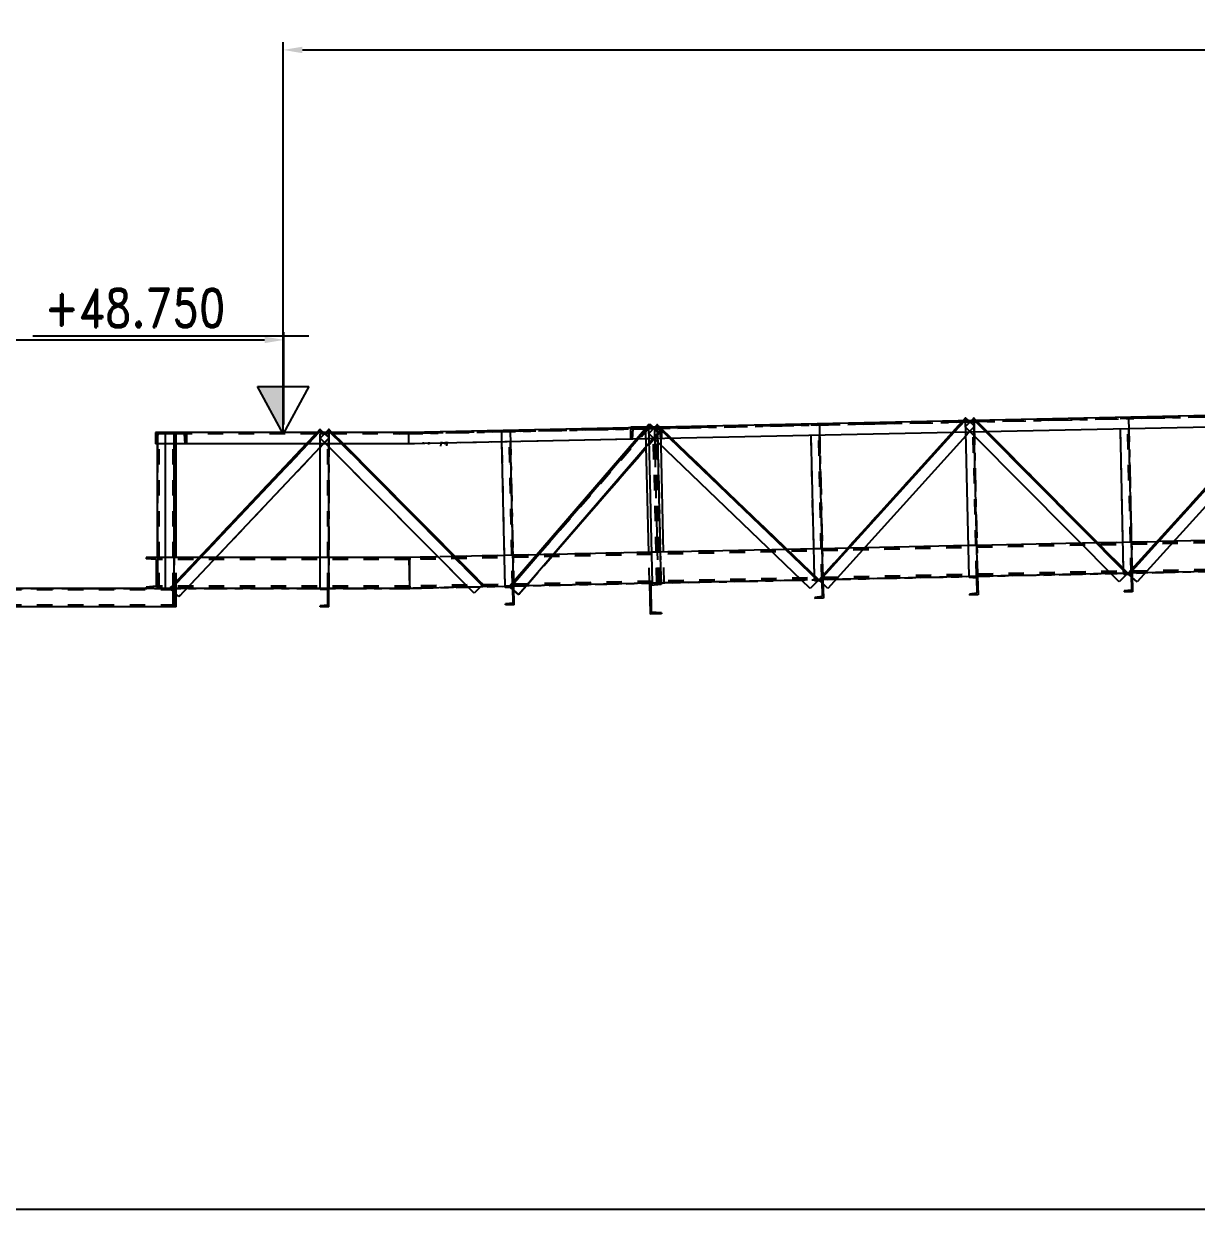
# Model space of a CAD drawing. Header units: millimetres. Extents: x 2368 to 8313, y 7493 to 11698.
# Drawn here: x 4103.3 to 4255, y 8225.6 to 8378.9 of the extents above; entities that cross this region are included whole.
import ezdxf
from ezdxf.enums import TextEntityAlignment as Align

# ---------------------------------------------------------------- set-up
doc = ezdxf.new("R2010")
doc.units = ezdxf.units.MM
for name, pattern in [('XKITLINE00', [0]), ('XKITLINE02', [4, 2, -2]), ('XKITLINE03', [6, 3, -1, 1, -1])]:
    doc.linetypes.add(name, pattern=pattern)
doc.layers.add('3', color=120, linetype='Continuous')
doc.styles.add('ROMAND', font='romand.shx')
doc.styles.add('ROMANS', font='romans.shx')
doc.dimstyles.new('MD300', dxfattribs={"dimtxt": 2.5, "dimasz": 2.5, "dimexe": 1, "dimexo": 1, "dimgap": 0.5, "dimtad": 1, "dimdec": 1, "dimlfac": 50, "dimrnd": 0.5, "dimdsep": 46, "dimtxsty": 'ROMANS', "dimcen": 1, "dimclrd": 146, "dimclre": 146, "dimclrt": 30, "dimadec": 1, "dimazin": 2, "dimtfac": 1, "dimtdec": 1, "dimtmove": 0, "dimatfit": 1, "dimfxl": 1, "dimtolj": 1, "dimtzin": 0, "dimlwd": -1, "dimlwe": -1, "dimarcsym": 0})

# ---------------------------------------------------------------- blocks, each defined once
blk = doc.blocks.new('*D51')
at = {"color": 146, "transparency": 16777216}
for p, q in [((3785.95, 8301.21), (3785.95, 8339)), ((3788.45, 8338), (4134.42, 8338)), ((4136.92, 8327.04), (4136.92, 8339))]:
    blk.add_line(p, q, dxfattribs=at)
for points in [[(3788.45, 8338.42), (3788.45, 8337.58), (3785.95, 8338)], [(4134.42, 8338.42), (4134.42, 8337.58), (4136.92, 8338)]]:
    blk.add_solid(points, dxfattribs=at)
at = {"layer": 'Defpoints', "color": 0, "transparency": 16777216}
for p in [(4136.92, 8338), (4136.92, 8326.04), (3785.95, 8300.21)]:
    blk.add_point(p, dxfattribs=at)
at = {"color": 30, "transparency": 16777216, "insert": (3961.43, 8339.75), "char_height": 2.5, "attachment_point": 5, "style": 'ROMANS'}
blk.add_mtext('\\A1;17548', dxfattribs=at)
blk = doc.blocks.new('*D52')
at = {"color": 146, "transparency": 16777216}
for p, q in [((4136.82, 8326.87), (4136.82, 8376.5)), ((4535.08, 8331.99), (4535.08, 8376.5)), ((4139.32, 8375.5), (4532.58, 8375.5))]:
    blk.add_line(p, q, dxfattribs=at)
for points in [[(4139.32, 8375.92), (4139.32, 8375.08), (4136.82, 8375.5)], [(4532.58, 8375.92), (4532.58, 8375.08), (4535.08, 8375.5)]]:
    blk.add_solid(points, dxfattribs=at)
at = {"layer": 'Defpoints', "color": 0, "transparency": 16777216}
for p in [(4535.08, 8375.5), (4535.08, 8330.99), (4136.82, 8325.87)]:
    blk.add_point(p, dxfattribs=at)
at = {"color": 30, "transparency": 16777216, "insert": (4335.95, 8377.25), "char_height": 2.5, "attachment_point": 5, "style": 'ROMANS'}
blk.add_mtext('\\A1;19913', dxfattribs=at)

msp = doc.modelspace()

# ---------------------------------------------------------------- linework, layer by layer
at = {"color": 1, "linetype": 'XKITLINE03'}
for p, q in [((4151.8676, 8325.8426), (4396.5883, 8330.9914)), ((4246.0722, 8307.7836), (4265.0515, 8328.7432)), ((4206.081, 8306.9418), (4225.0603, 8327.9015)), ((4226.1491, 8327.8895), (4246.0713, 8307.824)), ((4226.1662, 8327.4085), (4226.6256, 8307.4138)), ((4246.1618, 8327.8294), (4246.6212, 8307.8347)), ((4120.5875, 8325.8677), (4120.5875, 8305.8677)), ((4121.7868, 8325.8679), (4121.7868, 8325.8679)), ((4122.1733, 8305.8677), (4141.5908, 8326.4161)), ((4141.5909, 8326.4161), (4122.1733, 8305.8677)), ((4122.7233, 8325.8677), (4122.7233, 8305.8677)), ((4122.7233, 8325.8677), (4122.7233, 8305.8677)), ((4142.7233, 8325.8677), (4142.7233, 8305.8677)), ((4142.7233, 8325.8677), (4142.7233, 8305.8677)), ((4162.6628, 8306.3667), (4142.7405, 8326.4321)), ((4142.7405, 8326.4321), (4162.6628, 8306.3667)), ((4184.3035, 8327.0436), (4166.0898, 8306.1001)), ((4166.0898, 8306.1001), (4184.1194, 8327.0397)), ((4166.1794, 8326.1459), (4166.6388, 8306.1512)), ((4166.1794, 8326.1459), (4166.6388, 8306.1512)), ((4184.8254, 8326.5384), (4185.2848, 8306.5436)), ((4185.2082, 8327.0277), (4206.0801, 8306.9822)), ((4185.2253, 8326.5468), (4185.6847, 8306.5521)), ((4206.1706, 8326.9876), (4206.63, 8306.9929)), ((4396.5882, 8310.9913), (4153.2075, 8305.8682)), ((4153.2075, 8305.8682), (4396.5882, 8310.9913)), ((4226.6256, 8307.4138), (4226.6256, 8307.4138)), ((4246.6212, 8307.8347), (4246.6212, 8307.8347)), ((4098.1874, 8305.8677), (4122.9875, 8305.8677)), ((4153.2078, 8305.8682), (4120.5874, 8305.868)), ((4120.5874, 8305.868), (4153.2078, 8305.8682)), ((4120.5875, 8305.8678), (4120.5875, 8305.8678)), ((4122.7233, 8305.8677), (4122.7233, 8305.8677)), ((4142.7233, 8305.8677), (4142.7233, 8305.8677)), ((4166.6388, 8306.1512), (4166.6388, 8306.1512)), ((4184.1851, 8306.5202), (4184.1851, 8306.5202)), ((4206.63, 8306.9929), (4206.63, 8306.9929))]:
    msp.add_line(p, q, dxfattribs=at)
at = {"color": 7, "linetype": 'XKITLINE00'}
for p, q in [((4396.5847, 8331.1614), (4153.0662, 8326.0379)), ((4396.6163, 8329.6617), (4153.0819, 8324.5379)), ((4225.0603, 8327.9015), (4224.7382, 8327.5458)), ((4225.1789, 8327.7941), (4224.9583, 8327.5505)), ((4225.4368, 8327.5605), (4225.0603, 8327.9015)), ((4226.1491, 8327.8895), (4225.826, 8327.5687)), ((4226.2335, 8327.5773), (4226.0355, 8327.7767)), ((4226.4544, 8327.5819), (4226.1491, 8327.8895)), ((4120.5953, 8325.7694), (4120.3268, 8326.0379)), ((4120.3268, 8326.0379), (4120.3268, 8324.5379)), ((4120.3268, 8326.0379), (4120.3268, 8326.0379)), ((4124.3268, 8326.0379), (4120.3268, 8326.0379)), ((4120.6032, 8325.8679), (4120.4968, 8324.5379)), ((4120.6032, 8325.8679), (4120.6032, 8325.8679)), ((4124.0504, 8325.8679), (4120.6032, 8325.8679)), ((4121.6233, 8305.8677), (4121.6233, 8325.8677)), ((4122.8541, 8325.8679), (4122.6841, 8326.0379)), ((4122.7233, 8306.4498), (4122.7233, 8325.8677)), ((4124.1568, 8324.5379), (4124.0504, 8325.8679)), ((4153.0662, 8326.0379), (4124.3268, 8326.0379)), ((4124.3268, 8326.0379), (4124.3268, 8324.5379)), ((4141.5908, 8326.4161), (4141.2335, 8326.0379)), ((4141.7071, 8326.3062), (4141.4536, 8326.0379)), ((4141.7071, 8326.3062), (4141.5908, 8326.4161)), ((4141.9911, 8326.0379), (4141.7071, 8326.3062)), ((4142.7405, 8326.4321), (4142.3435, 8326.0379)), ((4142.9065, 8326.0379), (4142.627, 8326.3194)), ((4143.1319, 8326.0379), (4142.7405, 8326.4321)), ((4183.8141, 8326.6852), (4153.0662, 8326.0383)), ((4153.0819, 8324.5379), (4153.0662, 8326.0379)), ((4153.0819, 8324.5379), (4153.0662, 8326.0379)), ((4181.7743, 8326.6422), (4181.7743, 8326.6956)), ((4183.8231, 8326.6956), (4181.7743, 8326.6956)), ((4184.1194, 8327.0397), (4183.8138, 8326.6848)), ((4184.2407, 8326.9353), (4184.0289, 8326.6893)), ((4184.5145, 8326.6995), (4184.1194, 8327.0397)), ((4184.3035, 8327.0436), (4184.2228, 8326.9507)), ((4184.6944, 8326.7037), (4184.3035, 8327.0436)), ((4184.9012, 8326.708), (4184.5141, 8326.6999)), ((4185.2082, 8327.0277), (4184.9009, 8326.7077)), ((4185.3016, 8326.7161), (4185.0974, 8326.9123)), ((4185.5276, 8326.7209), (4185.2082, 8327.0277)), ((4185.7737, 8326.7264), (4185.5273, 8326.7212)), ((4185.7737, 8326.726), (4185.7737, 8326.7264)), ((4223.3533, 8326.0164), (4206.081, 8306.9418)), ((4223.5733, 8326.021), (4206.1996, 8306.8344)), ((4225.5259, 8307.3885), (4225.097, 8326.053)), ((4226.6256, 8307.4138), (4226.1968, 8326.0762)), ((4245.9578, 8307.7113), (4227.6927, 8326.1077)), ((4246.0713, 8307.824), (4227.9135, 8326.1123)), ((4245.5081, 8308.3913), (4245.0926, 8326.4737)), ((4263.3441, 8326.8577), (4246.0722, 8307.7836)), ((4263.5642, 8326.8624), (4246.1908, 8307.6762)), ((4246.6087, 8308.3761), (4246.1924, 8326.4969)), ((4265.0993, 8326.4124), (4247.2582, 8306.7096)), ((4120.3268, 8324.5379), (4120.3268, 8324.5379)), ((4120.4968, 8324.5379), (4120.3268, 8324.5379)), ((4121.6233, 8324.5379), (4120.4968, 8324.5379)), ((4120.4968, 8324.5379), (4120.4968, 8324.5379)), ((4120.5875, 8309.868), (4120.5875, 8324.5379)), ((4139.816, 8324.5379), (4122.1733, 8305.8677)), ((4140.0362, 8324.5379), (4122.2896, 8305.7578)), ((4124.1568, 8324.5379), (4122.7233, 8324.5379)), ((4122.9875, 8309.868), (4122.9875, 8324.5379)), ((4124.1841, 8324.5379), (4124.1544, 8324.5676)), ((4124.3268, 8324.5379), (4124.1568, 8324.5379)), ((4153.0819, 8324.5379), (4124.3268, 8324.5379)), ((4141.6233, 8305.8677), (4141.6233, 8324.5379)), ((4142.7233, 8305.8677), (4142.7233, 8324.5379)), ((4161.5274, 8305.2394), (4142.7233, 8324.1786)), ((4162.5493, 8306.2539), (4144.3958, 8324.5379)), ((4162.6628, 8306.3667), (4144.6212, 8324.5379)), ((4165.5391, 8306.1259), (4165.1102, 8324.791)), ((4182.4982, 8325.1568), (4166.0898, 8306.1001)), ((4166.6257, 8306.7224), (4166.21, 8324.8141)), ((4182.7132, 8325.1613), (4166.2111, 8305.9957)), ((4184.1687, 8324.6449), (4167.3023, 8305.0561)), ((4184.0932, 8310.5192), (4183.779, 8324.1922)), ((4184.585, 8306.5268), (4184.1562, 8325.1917)), ((4185.6847, 8306.5521), (4185.2559, 8325.2148)), ((4204.9718, 8305.8283), (4185.2665, 8324.7532)), ((4186.0005, 8310.5594), (4185.7107, 8324.3267)), ((4205.9693, 8306.8668), (4186.8303, 8325.2479)), ((4206.0801, 8306.9822), (4187.0564, 8325.2527)), ((4205.5175, 8307.5226), (4205.1014, 8325.6324)), ((4206.6175, 8307.5344), (4206.2012, 8325.6555)), ((4225.1081, 8325.5706), (4207.267, 8305.8679)), ((4244.9359, 8306.6967), (4226.2087, 8325.5585)), ((4141.6233, 8324.1209), (4123.3362, 8304.7688)), ((4183.7833, 8324.0072), (4171.8289, 8310.2611)), ((4249.8018, 8311.9024), (4246.5293, 8311.8335)), ((4265.4252, 8312.2312), (4252.0023, 8311.9487)), ((4184.4931, 8310.5276), (4171.7831, 8310.2601)), ((4199.7444, 8310.8487), (4185.5929, 8310.5508)), ((4205.4384, 8310.9685), (4202.0047, 8310.8963)), ((4209.8106, 8311.0606), (4206.5381, 8310.9917)), ((4225.434, 8311.3894), (4212.011, 8311.1069)), ((4239.9728, 8311.6955), (4226.5337, 8311.4126)), ((4245.4296, 8311.8103), (4242.1814, 8311.742)), ((4119.0875, 8309.8678), (4119.0875, 8309.8678)), ((4120.5875, 8309.8678), (4119.0875, 8309.8678)), ((4119.0875, 8309.8678), (4119.0875, 8309.6978)), ((4119.0875, 8309.8678), (4119.0875, 8309.8678)), ((4120.4175, 8309.5914), (4119.0875, 8309.6978)), ((4120.4175, 8309.5914), (4120.4175, 8306.1442)), ((4120.4175, 8309.5914), (4120.4175, 8309.5914)), ((4120.4175, 8308.8405), (4120.5875, 8309.0105)), ((4121.6233, 8309.868), (4120.5874, 8309.868)), ((4120.5875, 8309.8678), (4120.5875, 8309.8678)), ((4120.5875, 8309.8678), (4120.5875, 8305.8678)), ((4125.9535, 8309.868), (4122.7233, 8309.868)), ((4141.6233, 8309.8681), (4128.1548, 8309.8681)), ((4153.2078, 8309.8682), (4142.7233, 8309.8681)), ((4156.8545, 8309.9459), (4153.1233, 8309.8673)), ((4153.2075, 8305.8682), (4153.1233, 8309.8673)), ((4153.2078, 8305.8682), (4153.2078, 8309.8682)), ((4153.2078, 8309.8682), (4153.2078, 8309.8682)), ((4165.4472, 8310.1267), (4159.063, 8309.9924)), ((4169.6327, 8310.2148), (4166.5469, 8310.1499)), ((4205.5303, 8306.9677), (4205.5227, 8307.2957)), ((4206.63, 8306.9929), (4206.6229, 8307.3019)), ((4225.5258, 8307.3901), (4208.3174, 8307.0278)), ((4225.5258, 8307.3905), (4208.3178, 8307.0283)), ((4226.6256, 8307.4138), (4225.5259, 8307.3885)), ((4226.6256, 8307.4138), (4225.5259, 8307.3885)), ((4225.5259, 8307.3885), (4225.529, 8307.2526)), ((4226.32, 8307.4068), (4226.3182, 8307.4067)), ((4243.8639, 8307.7765), (4226.6256, 8307.4136)), ((4243.8643, 8307.7761), (4226.6256, 8307.4132)), ((4226.6256, 8307.4138), (4226.6807, 8305.0144)), ((4245.8982, 8307.6522), (4244.9359, 8306.6967)), ((4245.5215, 8307.8094), (4245.5135, 8308.1588)), ((4245.8528, 8307.817), (4245.5215, 8307.8094)), ((4245.8528, 8307.817), (4245.5215, 8307.8094)), ((4245.5215, 8307.8094), (4245.5246, 8307.6735)), ((4246.4861, 8307.6187), (4245.5246, 8307.6735)), ((4246.0713, 8307.824), (4245.9578, 8307.7113)), ((4246.1908, 8307.6762), (4246.0722, 8307.7836)), ((4246.1078, 8307.8229), (4246.0733, 8307.8221)), ((4246.1078, 8307.8229), (4246.0733, 8307.8221)), ((4246.491, 8307.4043), (4246.2387, 8307.6328)), ((4246.6212, 8307.8347), (4246.3282, 8307.828)), ((4246.6212, 8307.8347), (4246.3282, 8307.828)), ((4246.4861, 8307.6187), (4246.5315, 8305.6448)), ((4246.6212, 8307.8347), (4246.6141, 8308.1436)), ((4246.6212, 8307.8347), (4246.6763, 8305.4353)), ((4247.2582, 8306.7096), (4246.6341, 8307.2748)), ((4265.517, 8308.2319), (4248.3086, 8307.8696)), ((4265.517, 8308.2323), (4248.309, 8307.8701)), ((4119.0875, 8305.8677), (4102.0935, 8305.8677)), ((4120.4175, 8306.1442), (4119.0875, 8306.0378)), ((4119.0875, 8306.0378), (4119.0875, 8305.8678)), ((4119.0875, 8306.0378), (4119.0875, 8306.0378)), ((4120.5875, 8305.8678), (4119.0875, 8305.8678)), ((4119.0875, 8305.8678), (4119.0875, 8305.8678)), ((4119.8021, 8305.8678), (4120.049, 8306.1147)), ((4120.4175, 8306.4831), (4120.5875, 8306.6531)), ((4120.4175, 8306.1442), (4120.4175, 8306.1442)), ((4121.6233, 8305.868), (4120.5874, 8305.868)), ((4120.5875, 8305.8678), (4120.5875, 8305.8678)), ((4122.1733, 8305.8677), (4121.6233, 8305.8677)), ((4122.1733, 8305.8677), (4121.6233, 8305.8677)), ((4121.6233, 8305.7317), (4121.6233, 8305.8677)), ((4122.5833, 8305.6549), (4121.6233, 8305.7317)), ((4122.2896, 8305.7578), (4122.1733, 8305.8677)), ((4122.7233, 8305.8677), (4122.3934, 8305.8677)), ((4122.7233, 8305.8677), (4122.3934, 8305.8677)), ((4122.7233, 8305.8677), (4122.7233, 8306.2168)), ((4122.7233, 8303.4677), (4122.7233, 8305.8677)), ((4141.6233, 8305.8681), (4124.3749, 8305.868)), ((4141.6233, 8305.7317), (4141.6233, 8305.8677)), ((4142.7233, 8305.8677), (4141.6233, 8305.8677)), ((4142.7233, 8305.8677), (4141.6233, 8305.8677)), ((4142.5833, 8305.6549), (4141.6233, 8305.7317)), ((4153.2078, 8305.8682), (4142.7233, 8305.8681)), ((4142.7233, 8303.4677), (4142.7233, 8305.8677)), ((4160.7455, 8306.0269), (4153.2075, 8305.8682)), ((4153.2078, 8305.8682), (4153.2078, 8305.8682)), ((4162.6628, 8306.3667), (4161.5274, 8305.2394)), ((4165.539, 8306.1278), (4162.3547, 8306.0608)), ((4166.1236, 8306.1393), (4165.5391, 8306.1259)), ((4166.1236, 8306.1393), (4165.5391, 8306.1259)), ((4165.5422, 8305.9899), (4165.5391, 8306.1259)), ((4166.5037, 8305.9352), (4165.5422, 8305.9899)), ((4166.2111, 8305.9957), (4166.0898, 8306.1001)), ((4166.5083, 8305.7361), (4166.2637, 8305.9489)), ((4166.5082, 8305.7398), (4166.2655, 8305.9488)), ((4166.6388, 8306.1512), (4166.339, 8306.1443)), ((4166.6388, 8306.1512), (4166.339, 8306.1443)), ((4166.5491, 8303.9613), (4166.5037, 8305.9352)), ((4166.6388, 8306.1512), (4166.6311, 8306.4836)), ((4166.6939, 8303.7518), (4166.6388, 8306.1512)), ((4168.2846, 8306.1856), (4167.3023, 8305.0561)), ((4184.1851, 8306.5203), (4168.2746, 8306.1854)), ((4185.6847, 8306.5518), (4184.1851, 8306.5202)), ((4184.1851, 8306.5202), (4184.2692, 8302.5211)), ((4185.6883, 8306.3818), (4184.3608, 8306.2475)), ((4184.3608, 8306.2475), (4184.4334, 8302.801)), ((4185.6847, 8306.5521), (4184.585, 8306.5268)), ((4203.8209, 8306.9336), (4185.6847, 8306.5518)), ((4185.6847, 8306.5518), (4185.6883, 8306.3818)), ((4186.0846, 8306.5603), (4186.0847, 8306.5598)), ((4203.8213, 8306.9332), (4186.0847, 8306.5598)), ((4205.9147, 8306.81), (4204.9718, 8305.8283)), ((4205.8565, 8306.9752), (4205.5303, 8306.9677)), ((4205.8565, 8306.9752), (4205.5303, 8306.9677)), ((4205.5303, 8306.9677), (4205.5334, 8306.8317)), ((4206.4949, 8306.777), (4205.5334, 8306.8317)), ((4206.0801, 8306.9822), (4205.9693, 8306.8668)), ((4206.1996, 8306.8344), (4206.081, 8306.9418)), ((4206.1166, 8306.9811), (4206.0821, 8306.9803)), ((4206.1166, 8306.9811), (4206.0821, 8306.9803)), ((4206.4998, 8306.5626), (4206.2475, 8306.7911)), ((4206.63, 8306.9929), (4206.337, 8306.9862)), ((4206.63, 8306.9929), (4206.337, 8306.9862)), ((4206.4949, 8306.777), (4206.5403, 8304.8031)), ((4206.63, 8306.9929), (4206.6851, 8304.5936)), ((4207.267, 8305.8679), (4206.6429, 8306.4331)), ((4226.4905, 8307.1978), (4225.529, 8307.2526)), ((4226.4905, 8307.1978), (4226.5359, 8305.224)), ((4122.5833, 8305.4803), (4122.3814, 8305.6711)), ((4122.5833, 8303.6805), (4122.5833, 8305.6549)), ((4123.3362, 8304.7688), (4122.7233, 8305.348)), ((4122.9875, 8303.4677), (4122.9875, 8305.0983)), ((4142.5833, 8303.6805), (4142.5833, 8305.6549)), ((4167.3023, 8305.0561), (4166.6511, 8305.6168)), ((4167.2971, 8305.0501), (4166.6512, 8305.6119)), ((4167.2997, 8305.0531), (4167.2971, 8305.0501)), ((4167.2971, 8305.0501), (4167.2971, 8305.0501)), ((4206.5403, 8304.8031), (4205.5823, 8304.7043)), ((4205.5823, 8304.7043), (4205.5854, 8304.5683)), ((4206.6851, 8304.5936), (4205.5854, 8304.5683)), ((4226.5359, 8305.224), (4225.5779, 8305.1251)), ((4225.5779, 8305.1251), (4225.581, 8304.9892)), ((4226.6807, 8305.0144), (4225.581, 8304.9892)), ((4246.5315, 8305.6448), (4245.5735, 8305.546)), ((4245.5735, 8305.546), (4245.5766, 8305.4101)), ((4246.6763, 8305.4353), (4245.5766, 8305.4101)), ((4121.6233, 8303.4677), (4098.1874, 8303.4677)), ((4122.5833, 8303.6805), (4121.6233, 8303.6037)), ((4121.6233, 8303.4677), (4121.6233, 8303.6037)), ((4122.7233, 8303.4677), (4121.6233, 8303.4677)), ((4122.9875, 8303.4677), (4122.7233, 8303.4677)), ((4142.5833, 8303.6805), (4141.6233, 8303.6037)), ((4141.6233, 8303.4677), (4141.6233, 8303.6037)), ((4142.7233, 8303.4677), (4141.6233, 8303.4677)), ((4166.5491, 8303.9613), (4165.5911, 8303.8625)), ((4165.5942, 8303.7265), (4165.5911, 8303.8625)), ((4166.6939, 8303.7518), (4165.5942, 8303.7265)), ((4185.7653, 8302.7227), (4184.4334, 8302.801)), ((4185.7653, 8302.7227), (4185.7689, 8302.5527)), ((4185.7689, 8302.5527), (4184.2692, 8302.5211))]:
    msp.add_line(p, q, dxfattribs=at)
at = {"color": 3, "linetype": 'XKITLINE02'}
for p, q in [((4396.5883, 8330.9914), (4153.068, 8325.8679)), ((4224.7382, 8327.5458), (4223.3533, 8326.0164)), ((4224.9583, 8327.5505), (4223.5733, 8326.021)), ((4225.826, 8327.5687), (4225.0136, 8326.7621)), ((4226.1662, 8327.4085), (4225.0665, 8327.3833)), ((4225.097, 8326.053), (4225.0665, 8327.3833)), ((4226.2463, 8326.8275), (4225.4368, 8327.5605)), ((4226.4856, 8307.4106), (4226.0262, 8327.4053)), ((4226.1491, 8327.8895), (4226.0355, 8327.7767)), ((4226.1968, 8326.0762), (4226.1662, 8327.4085)), ((4227.6927, 8326.1077), (4226.2335, 8327.5773)), ((4227.9135, 8326.1123), (4226.4544, 8327.5819)), ((4246.1618, 8327.8294), (4245.0621, 8327.8041)), ((4245.5135, 8308.1588), (4245.0621, 8327.8041)), ((4246.4812, 8307.8315), (4246.0218, 8327.8262)), ((4246.6141, 8308.1436), (4246.1618, 8327.8294)), ((4120.3268, 8326.0379), (4120.3268, 8324.5379)), ((4124.3268, 8326.0379), (4120.3268, 8326.0379)), ((4120.3268, 8326.0379), (4120.3268, 8324.5379)), ((4153.0662, 8326.0379), (4120.3268, 8326.0379)), ((4120.3268, 8326.0379), (4120.3268, 8324.5379)), ((4120.3268, 8326.0379), (4120.3268, 8324.5379)), ((4124.3268, 8326.0379), (4120.3268, 8326.0379)), ((4120.6032, 8325.8679), (4120.4968, 8324.5379)), ((4120.6032, 8325.8679), (4120.4968, 8324.5379)), ((4120.6032, 8325.8679), (4120.4968, 8324.5379)), ((4120.6032, 8325.8679), (4120.4968, 8324.5379)), ((4120.5875, 8324.5379), (4120.5875, 8325.8677)), ((4122.9875, 8325.8677), (4120.5875, 8325.8677)), ((4153.068, 8325.8679), (4120.6032, 8325.8679)), ((4153.068, 8325.8679), (4120.6032, 8325.8679)), ((4124.0504, 8325.8679), (4120.6032, 8325.8679)), ((4120.8003, 8305.8677), (4120.8003, 8325.8677)), ((4122.7233, 8325.8677), (4121.6233, 8325.8677)), ((4122.7233, 8325.8677), (4121.6233, 8325.8677)), ((4121.6233, 8305.8677), (4121.6233, 8325.8677)), ((4141.5909, 8326.4161), (4122.1733, 8305.8677)), ((4141.7071, 8326.3062), (4122.2896, 8305.7578)), ((4122.5833, 8305.8677), (4122.5833, 8325.8677)), ((4122.5833, 8305.8677), (4122.5833, 8325.8677)), ((4122.7233, 8305.8677), (4122.7233, 8325.8677)), ((4122.7747, 8305.8677), (4122.7747, 8325.8677)), ((4122.9875, 8324.5379), (4122.9875, 8325.8677)), ((4124.0504, 8325.8679), (4124.1568, 8324.5379)), ((4124.0504, 8325.8679), (4124.1568, 8324.5379)), ((4124.0504, 8325.8679), (4124.1568, 8324.5379)), ((4124.3268, 8326.0379), (4124.3268, 8324.5379)), ((4124.3268, 8326.0379), (4124.3268, 8324.5379)), ((4124.3268, 8326.0379), (4124.3268, 8324.5379)), ((4124.3268, 8326.0379), (4124.3268, 8324.5379)), ((4141.2335, 8326.0379), (4139.816, 8324.5379)), ((4141.4536, 8326.0379), (4140.0362, 8324.5379)), ((4141.7071, 8326.3062), (4141.5908, 8326.4161)), ((4142.7538, 8325.3172), (4141.5909, 8326.4161)), ((4142.7405, 8326.4321), (4141.6051, 8325.3048)), ((4142.3435, 8326.0379), (4141.6051, 8325.3048)), ((4142.7233, 8325.8677), (4141.6233, 8325.8677)), ((4141.6233, 8305.8677), (4141.6233, 8325.8677)), ((4142.7233, 8325.8677), (4141.6233, 8325.8677)), ((4141.6233, 8324.5379), (4141.6233, 8325.8677)), ((4142.7538, 8325.3172), (4141.9911, 8326.0379)), ((4142.5833, 8305.8677), (4142.5833, 8325.8677)), ((4142.5833, 8305.8677), (4142.5833, 8325.8677)), ((4162.5493, 8306.2539), (4142.627, 8326.3194)), ((4142.7233, 8305.8677), (4142.7233, 8325.8677)), ((4142.7233, 8324.5379), (4142.7233, 8325.8677)), ((4162.6628, 8306.3667), (4142.7405, 8326.4321)), ((4144.3958, 8324.5379), (4142.9065, 8326.0379)), ((4144.6212, 8324.5379), (4143.1319, 8326.0379)), ((4153.0819, 8324.5383), (4153.0662, 8326.0383)), ((4153.0819, 8324.5379), (4153.0662, 8326.0379)), ((4185.4988, 8326.5506), (4153.068, 8325.8683)), ((4166.1794, 8326.1459), (4165.0797, 8326.1206)), ((4166.1794, 8326.1459), (4165.0797, 8326.1206)), ((4165.5391, 8306.1259), (4165.0797, 8326.1206)), ((4165.1102, 8324.791), (4165.0797, 8326.1206)), ((4166.4988, 8306.148), (4166.0394, 8326.1427)), ((4166.4988, 8306.148), (4166.0394, 8326.1427)), ((4184.3033, 8327.0436), (4166.0896, 8306.1001)), ((4184.2228, 8326.9507), (4166.0898, 8306.1001)), ((4166.6388, 8306.1512), (4166.1794, 8326.1459)), ((4166.6311, 8306.4836), (4166.1794, 8326.1459)), ((4184.424, 8326.9386), (4166.2103, 8305.9951)), ((4184.4242, 8326.9386), (4166.2105, 8305.9951)), ((4185.5108, 8325.9936), (4167.2971, 8305.0501)), ((4181.7437, 8326.6416), (4181.7752, 8325.1419)), ((4181.7743, 8325.1956), (4181.7743, 8326.6422)), ((4182.0507, 8326.5256), (4181.9443, 8325.1956)), ((4182.0257, 8326.4775), (4181.9465, 8325.1455)), ((4185.4979, 8326.5256), (4182.0507, 8326.5256)), ((4183.8138, 8326.6848), (4182.4982, 8325.1568)), ((4184.0289, 8326.6893), (4182.7132, 8325.1613)), ((4184.8254, 8326.5384), (4183.7257, 8326.5131)), ((4183.779, 8324.1922), (4183.7257, 8326.5131)), ((4185.5108, 8325.9936), (4183.7833, 8324.0072)), ((4185.7737, 8326.7264), (4183.8141, 8326.6852)), ((4185.7743, 8326.6956), (4183.8231, 8326.6956)), ((4184.9009, 8326.7077), (4184.0999, 8325.8737)), ((4185.2665, 8324.7532), (4184.0999, 8325.8737)), ((4185.2253, 8326.5468), (4184.1256, 8326.5215)), ((4184.1562, 8325.1917), (4184.1256, 8326.5215)), ((4185.3319, 8325.9957), (4184.1687, 8324.6449)), ((4184.424, 8326.9386), (4184.3033, 8327.0436)), ((4184.3035, 8327.0436), (4184.3033, 8327.0436)), ((4184.4242, 8326.9386), (4184.424, 8326.9386)), ((4185.5108, 8325.9936), (4184.4242, 8326.9386)), ((4185.3319, 8325.9957), (4184.5145, 8326.6995)), ((4185.1449, 8306.5404), (4184.6855, 8326.5351)), ((4185.5108, 8325.9936), (4184.6944, 8326.7037)), ((4185.2848, 8306.5436), (4184.8254, 8326.5384)), ((4185.5273, 8326.7212), (4184.9012, 8326.708)), ((4185.5448, 8306.5488), (4185.0854, 8326.5436)), ((4185.2082, 8327.0277), (4185.0974, 8326.9123)), ((4185.2559, 8325.2148), (4185.2253, 8326.5468)), ((4186.8303, 8325.2479), (4185.3016, 8326.7161)), ((4185.4979, 8326.5256), (4185.6043, 8325.1956)), ((4185.4988, 8326.5506), (4185.6339, 8325.2231)), ((4185.5108, 8325.9936), (4185.5108, 8325.9936)), ((4187.0564, 8325.2527), (4185.5276, 8326.7209)), ((4185.7107, 8324.3267), (4185.6602, 8326.724)), ((4185.8052, 8325.2267), (4185.7737, 8326.726)), ((4185.7743, 8325.1956), (4185.7743, 8326.6956)), ((4206.1706, 8326.9876), (4205.0709, 8326.9624)), ((4205.5227, 8307.2957), (4205.0709, 8326.9624)), ((4206.49, 8306.9897), (4206.0306, 8326.9844)), ((4206.6229, 8307.3019), (4206.1706, 8326.9876)), ((4226.2087, 8325.5585), (4225.0136, 8326.7621)), ((4226.2463, 8326.8275), (4225.1081, 8325.5706)), ((4120.4968, 8324.5379), (4120.3268, 8324.5379)), ((4153.0819, 8324.5379), (4120.3268, 8324.5379)), ((4120.4968, 8324.5379), (4120.3268, 8324.5379)), ((4120.4968, 8324.5379), (4120.3268, 8324.5379)), ((4122.7233, 8324.5379), (4121.6233, 8324.5379)), ((4142.7538, 8325.3172), (4123.3362, 8304.7688)), ((4124.3268, 8324.5379), (4124.1568, 8324.5379)), ((4124.3268, 8324.5379), (4124.1568, 8324.5379)), ((4161.5274, 8305.2394), (4141.6051, 8325.3048)), ((4142.7233, 8324.1786), (4141.6051, 8325.3048)), ((4142.7538, 8325.3172), (4141.6233, 8324.1209)), ((4185.8052, 8325.2267), (4153.0819, 8324.5383)), ((4181.9443, 8325.1956), (4181.7743, 8325.1956)), ((4185.7743, 8325.1956), (4185.6043, 8325.1956)), ((4396.504, 8314.9904), (4153.1233, 8309.8673)), ((4396.5076, 8314.8204), (4153.1268, 8309.6974)), ((4396.5076, 8314.8204), (4153.1269, 8309.6974)), ((4396.5098, 8314.7141), (4153.1291, 8309.591)), ((4396.5098, 8314.714), (4153.1291, 8309.591)), ((4252.0023, 8311.9487), (4249.8018, 8311.9024)), ((4396.5824, 8311.2676), (4153.2016, 8306.1446)), ((4396.5824, 8311.2676), (4153.2017, 8306.1445)), ((4396.5846, 8311.1612), (4153.2039, 8306.0382)), ((4396.5846, 8311.1612), (4153.2039, 8306.0382)), ((4396.5882, 8310.9913), (4153.2075, 8305.8682)), ((4184.1851, 8306.5184), (4184.0932, 8310.5192)), ((4185.5929, 8310.5508), (4184.4931, 8310.5276)), ((4186.0846, 8306.5603), (4186.0005, 8310.5594)), ((4202.0047, 8310.8963), (4199.7444, 8310.8487)), ((4206.5381, 8310.9917), (4205.4384, 8310.9685)), ((4212.011, 8311.1069), (4209.8106, 8311.0606)), ((4226.5337, 8311.4126), (4225.434, 8311.3894)), ((4242.1814, 8311.742), (4239.9728, 8311.6955)), ((4246.5293, 8311.8335), (4245.4296, 8311.8103)), ((4153.2078, 8309.8682), (4120.5874, 8309.868)), ((4120.5874, 8305.868), (4120.5874, 8309.868)), ((4120.5874, 8309.868), (4120.5874, 8309.868)), ((4120.5874, 8309.868), (4120.5874, 8309.698)), ((4120.5874, 8309.868), (4120.5874, 8309.868)), ((4120.5874, 8305.868), (4120.5874, 8309.868)), ((4153.2078, 8309.6982), (4120.5874, 8309.698)), ((4153.2078, 8309.6982), (4120.5874, 8309.698)), ((4120.5874, 8309.698), (4120.5874, 8309.5916)), ((4153.2078, 8309.5918), (4120.5874, 8309.5916)), ((4153.2078, 8309.5918), (4120.5874, 8309.5916)), ((4120.5875, 8305.8677), (4120.5875, 8309.868)), ((4122.7233, 8309.868), (4121.6233, 8309.868)), ((4122.9875, 8305.8677), (4122.9875, 8309.868)), ((4128.1548, 8309.8681), (4125.9535, 8309.868)), ((4142.7233, 8309.8681), (4141.6233, 8309.8681)), ((4153.2075, 8305.8682), (4153.1233, 8309.8673)), ((4153.2078, 8309.8682), (4153.2078, 8309.6982)), ((4153.2078, 8305.8682), (4153.2078, 8309.8682)), ((4153.2078, 8309.6982), (4153.2078, 8309.5918)), ((4159.063, 8309.9924), (4156.8545, 8309.9459)), ((4166.5469, 8310.1499), (4165.4472, 8310.1267)), ((4171.8289, 8310.2611), (4168.2846, 8306.1856)), ((4171.7831, 8310.2601), (4169.6327, 8310.2148)), ((4205.5227, 8307.2957), (4205.5175, 8307.5226)), ((4206.6229, 8307.3019), (4206.6175, 8307.5344)), ((4226.6256, 8307.4136), (4225.5258, 8307.3905)), ((4226.3182, 8307.4067), (4225.5258, 8307.3901)), ((4226.6256, 8307.4132), (4226.32, 8307.4068)), ((4248.309, 8307.8701), (4243.8639, 8307.7765)), ((4248.3086, 8307.8696), (4243.8643, 8307.7761)), ((4245.5135, 8308.1588), (4245.5081, 8308.3913)), ((4246.0733, 8307.8221), (4245.8528, 8307.817)), ((4246.0733, 8307.8221), (4245.8528, 8307.817)), ((4245.9578, 8307.7113), (4245.8982, 8307.6522)), ((4246.2387, 8307.6328), (4246.0722, 8307.7836)), ((4246.3282, 8307.828), (4246.1078, 8307.8229)), ((4246.3282, 8307.828), (4246.1078, 8307.8229)), ((4246.6341, 8307.2748), (4246.491, 8307.4043)), ((4246.6141, 8308.1436), (4246.6087, 8308.3761)), ((4122.9875, 8305.8677), (4119.0875, 8305.8677)), ((4153.2078, 8306.1446), (4120.5874, 8306.1444)), ((4153.2078, 8306.1446), (4120.5874, 8306.1444)), ((4120.5874, 8306.1444), (4120.5874, 8306.038)), ((4153.2078, 8306.0382), (4120.5874, 8306.038)), ((4153.2078, 8306.0382), (4120.5874, 8306.038)), ((4120.5874, 8306.038), (4120.5874, 8305.868)), ((4153.2078, 8305.8682), (4120.5874, 8305.868)), ((4120.5874, 8305.868), (4120.5874, 8305.868)), ((4120.5874, 8305.868), (4120.5874, 8305.868)), ((4122.9875, 8305.8677), (4120.5875, 8305.8677)), ((4124.3749, 8305.868), (4121.6233, 8305.868)), ((4122.7233, 8305.8677), (4121.6233, 8305.8677)), ((4122.3814, 8305.6711), (4122.1733, 8305.8677)), ((4123.3362, 8304.7688), (4122.1733, 8305.8677)), ((4122.3934, 8305.8677), (4122.1733, 8305.8677)), ((4122.3934, 8305.8677), (4122.1733, 8305.8677)), ((4122.7233, 8306.2168), (4122.7233, 8306.4498)), ((4122.9875, 8303.6744), (4122.9875, 8305.8677)), ((4142.7233, 8305.8681), (4141.6233, 8305.8681)), ((4142.7233, 8305.8677), (4141.6233, 8305.8677)), ((4153.2078, 8306.1446), (4153.2078, 8306.0382)), ((4153.2078, 8306.0382), (4153.2078, 8305.8682)), ((4162.3547, 8306.0608), (4160.7455, 8306.0269)), ((4162.6628, 8306.3667), (4161.5274, 8305.2394)), ((4162.6628, 8306.3667), (4162.5493, 8306.2539)), ((4168.2746, 8306.1854), (4165.539, 8306.1278)), ((4166.6388, 8306.1512), (4165.5391, 8306.1259)), ((4166.2103, 8305.9951), (4166.0896, 8306.1001)), ((4166.0898, 8306.1001), (4166.0896, 8306.1001)), ((4166.2637, 8305.9489), (4166.0898, 8306.1001)), ((4166.2655, 8305.9488), (4166.0898, 8306.1001)), ((4166.339, 8306.1443), (4166.1236, 8306.1393)), ((4166.339, 8306.1443), (4166.1236, 8306.1393)), ((4166.2105, 8305.9951), (4166.2103, 8305.9951)), ((4167.2971, 8305.0501), (4166.2105, 8305.9951)), ((4166.6511, 8305.6168), (4166.5082, 8305.7398)), ((4166.6512, 8305.6119), (4166.5083, 8305.7361)), ((4166.6311, 8306.4836), (4166.6257, 8306.7224)), ((4185.6847, 8306.5518), (4184.1851, 8306.5203)), ((4185.2848, 8306.5436), (4184.1851, 8306.5184)), ((4208.3178, 8307.0283), (4203.8209, 8306.9336)), ((4208.3174, 8307.0278), (4203.8213, 8306.9332)), ((4206.0821, 8306.9803), (4205.8565, 8306.9752)), ((4206.0821, 8306.9803), (4205.8565, 8306.9752)), ((4205.9693, 8306.8668), (4205.9147, 8306.81)), ((4206.2475, 8306.7911), (4206.081, 8306.9418)), ((4206.337, 8306.9862), (4206.1166, 8306.9811)), ((4206.337, 8306.9862), (4206.1166, 8306.9811)), ((4206.6429, 8306.4331), (4206.4998, 8306.5626)), ((4122.9875, 8305.6549), (4098.1874, 8305.6549)), ((4122.7233, 8305.348), (4122.5833, 8305.4803)), ((4167.3023, 8305.0561), (4167.2997, 8305.0531)), ((4122.9875, 8303.6805), (4098.1874, 8303.6805)), ((4122.7233, 8303.4677), (4121.6233, 8303.4677))]:
    msp.add_line(p, q, dxfattribs=at)
at = {"color": 1, "linetype": 'XKITLINE00'}
for p, q in [((4225.0564, 8327.8922), (4225.0564, 8327.8922)), ((4226.1452, 8327.8802), (4226.1452, 8327.8802)), ((4226.1624, 8327.3993), (4226.1624, 8327.3993)), ((4246.158, 8327.8202), (4246.158, 8327.8202)), ((4120.5837, 8325.8585), (4120.5837, 8325.8585)), ((4121.783, 8325.8587), (4121.783, 8325.8587)), ((4122.7195, 8325.8585), (4122.7195, 8325.8585)), ((4122.7195, 8325.8585), (4122.7195, 8325.8585)), ((4141.587, 8326.4068), (4141.587, 8326.4068)), ((4141.587, 8326.4068), (4141.587, 8326.4068)), ((4142.7195, 8325.8585), (4142.7195, 8325.8585)), ((4142.7195, 8325.8585), (4142.7195, 8325.8585)), ((4142.7367, 8326.4228), (4142.7367, 8326.4228)), ((4142.7367, 8326.4228), (4142.7367, 8326.4228)), ((4151.8638, 8325.8334), (4151.8638, 8325.8334)), ((4166.1756, 8326.1367), (4166.1756, 8326.1367)), ((4166.1756, 8326.1367), (4166.1756, 8326.1367)), ((4184.1156, 8327.0305), (4184.1156, 8327.0305)), ((4184.2997, 8327.0344), (4184.2997, 8327.0344)), ((4184.8216, 8326.5291), (4184.8216, 8326.5291)), ((4185.2044, 8327.0184), (4185.2044, 8327.0184)), ((4185.2215, 8326.5375), (4185.2215, 8326.5375)), ((4206.1668, 8326.9784), (4206.1668, 8326.9784)), ((4226.6218, 8307.4046), (4226.6218, 8307.4046)), ((4226.6218, 8307.4046), (4226.6218, 8307.4046)), ((4246.0675, 8307.8148), (4246.0675, 8307.8148)), ((4246.0684, 8307.7744), (4246.0684, 8307.7744)), ((4246.6174, 8307.8255), (4246.6174, 8307.8255)), ((4246.6174, 8307.8254), (4246.6174, 8307.8254)), ((4120.5836, 8305.8588), (4120.5836, 8305.8588)), ((4120.5836, 8305.8588), (4120.5836, 8305.8588)), ((4120.5837, 8305.8585), (4120.5837, 8305.8585)), ((4120.5837, 8305.8585), (4120.5837, 8305.8585)), ((4122.1695, 8305.8585), (4122.1695, 8305.8585)), ((4122.1695, 8305.8585), (4122.1695, 8305.8585)), ((4122.7195, 8305.8585), (4122.7195, 8305.8585)), ((4122.7195, 8305.8585), (4122.7195, 8305.8585)), ((4122.7195, 8305.8585), (4122.7195, 8305.8585)), ((4122.9837, 8305.8585), (4122.9837, 8305.8585)), ((4142.7195, 8305.8585), (4142.7195, 8305.8585)), ((4142.7195, 8305.8585), (4142.7195, 8305.8585)), ((4142.7195, 8305.8585), (4142.7195, 8305.8585)), ((4153.2036, 8305.859), (4153.2036, 8305.859)), ((4153.2036, 8305.859), (4153.2036, 8305.859)), ((4153.204, 8305.8589), (4153.204, 8305.8589)), ((4153.204, 8305.8589), (4153.204, 8305.8589)), ((4162.659, 8306.3574), (4162.659, 8306.3574)), ((4162.659, 8306.3574), (4162.659, 8306.3574)), ((4166.086, 8306.0908), (4166.086, 8306.0908)), ((4166.086, 8306.0908), (4166.086, 8306.0908)), ((4166.635, 8306.1419), (4166.635, 8306.1419)), ((4166.635, 8306.1419), (4166.635, 8306.1419)), ((4166.635, 8306.1419), (4166.635, 8306.1419)), ((4184.1812, 8306.511), (4184.1812, 8306.511)), ((4185.281, 8306.5344), (4185.281, 8306.5344)), ((4185.6809, 8306.5428), (4185.6809, 8306.5428)), ((4206.0763, 8306.973), (4206.0763, 8306.973)), ((4206.0772, 8306.9326), (4206.0772, 8306.9326)), ((4206.6262, 8306.9837), (4206.6262, 8306.9837)), ((4206.6262, 8306.9837), (4206.6262, 8306.9837))]:
    msp.add_line(p, q, dxfattribs=at)
at = {"color": 8, "linetype": 'XKITLINE00'}
for p, q in [((4154.9226, 8324.7637), (4154.9167, 8324.7266)), ((4155.6755, 8324.7795), (4155.624, 8324.4562)), ((4155.653, 8324.779), (4155.6522, 8324.7737)), ((4157.2604, 8324.8128), (4157.1692, 8324.2402)), ((4157.2785, 8324.8132), (4157.237, 8324.5522)), ((4157.8068, 8324.8243), (4157.752, 8324.4802)), ((4158.011, 8324.8286), (4157.9278, 8324.3058)), ((4157.9885, 8324.8282), (4157.9567, 8324.6285)), ((4158.0082, 8324.8286), (4157.9898, 8324.7127))]:
    msp.add_line(p, q, dxfattribs=at)
msp.add_lwpolyline([(3492.9579, 8225.5635), (6939.5996, 8225.5635)])
at = {"color": 1, "linetype": 'XKITLINE00'}
for centre in [(4225.0603, 8327.9015), (4226.1491, 8327.8895), (4226.1662, 8327.4085), (4246.1618, 8327.8294), (4120.5875, 8325.8677), (4121.7868, 8325.8679), (4122.7233, 8325.8677), (4122.7233, 8325.8677), (4141.5908, 8326.4161), (4141.5909, 8326.4161), (4142.7233, 8325.8677), (4142.7233, 8325.8677), (4142.7405, 8326.4321), (4142.7405, 8326.4321), (4151.8676, 8325.8426), (4166.1794, 8326.1459), (4166.1794, 8326.1459), (4184.1194, 8327.0397), (4184.3035, 8327.0436), (4184.8254, 8326.5384), (4185.2082, 8327.0277), (4185.2253, 8326.5468), (4206.1706, 8326.9876), (4226.6256, 8307.4138), (4226.6256, 8307.4138), (4246.0713, 8307.824), (4246.0722, 8307.7836), (4246.6212, 8307.8347), (4246.6212, 8307.8347), (4120.5874, 8305.868), (4120.5874, 8305.868), (4120.5875, 8305.8678), (4120.5875, 8305.8677), (4122.1733, 8305.8677), (4122.1733, 8305.8677), (4122.7233, 8305.8677), (4122.7233, 8305.8677), (4122.7233, 8305.8677), (4122.9875, 8305.8677), (4142.7233, 8305.8677), (4142.7233, 8305.8677), (4142.7233, 8305.8677), (4153.2075, 8305.8682), (4153.2075, 8305.8682), (4153.2078, 8305.8682), (4153.2078, 8305.8682), (4162.6628, 8306.3667), (4162.6628, 8306.3667), (4166.0898, 8306.1001), (4166.0898, 8306.1001), (4166.6388, 8306.1512), (4166.6388, 8306.1512), (4166.6388, 8306.1512), (4184.1851, 8306.5202), (4185.2848, 8306.5436), (4185.6847, 8306.5521), (4206.0801, 8306.9822), (4206.081, 8306.9418), (4206.63, 8306.9929), (4206.63, 8306.9929)]:
    msp.add_circle(centre, 0.01, dxfattribs=at)
at = {"layer": '3'}
for p, q in [((4136.8227, 8325.8679), (4136.8227, 8341.8123)), ((4140.1561, 8338.479), (4104.4486, 8338.479)), ((4133.4894, 8331.979), (4140.1561, 8331.979)), ((4136.8227, 8325.8679), (4133.4894, 8331.979)), ((4140.1561, 8331.979), (4136.8227, 8325.8679))]:
    msp.add_line(p, q, dxfattribs=at)
msp.add_solid([(4136.8227, 8325.8679), (4133.4894, 8331.979), (4136.8227, 8331.979)], dxfattribs=at)

# ---------------------------------------------------------------- texts
at = {"layer": '3', "style": 'ROMAND', "width": 0.8}
msp.add_text('+48.750', height=5, dxfattribs=at).set_placement((4106.0493, 8342.1244), align=Align.MIDDLE_LEFT)

# ---------------------------------------------------------------- dimensions: what is measured, and where the dimension line sits
for base, p1, p2, picture, middle in [((4535.0836, 8375.5), (4136.8227, 8325.8679), (4535.0836, 8330.9914), '*D52', (4335.9531, 8377.25)), ((4136.9155, 8338), (3785.9514, 8300.2098), (4136.9155, 8326.0379), '*D51', (3961.4334, 8339.75))]:
    dim = msp.add_linear_dim(base=base, p1=p1, p2=p2, dimstyle='MD300')
    dim.commit()
    dim.dimension.update_dxf_attribs({"geometry": picture, "text_midpoint": middle})

doc.saveas('drawing.dxf')
